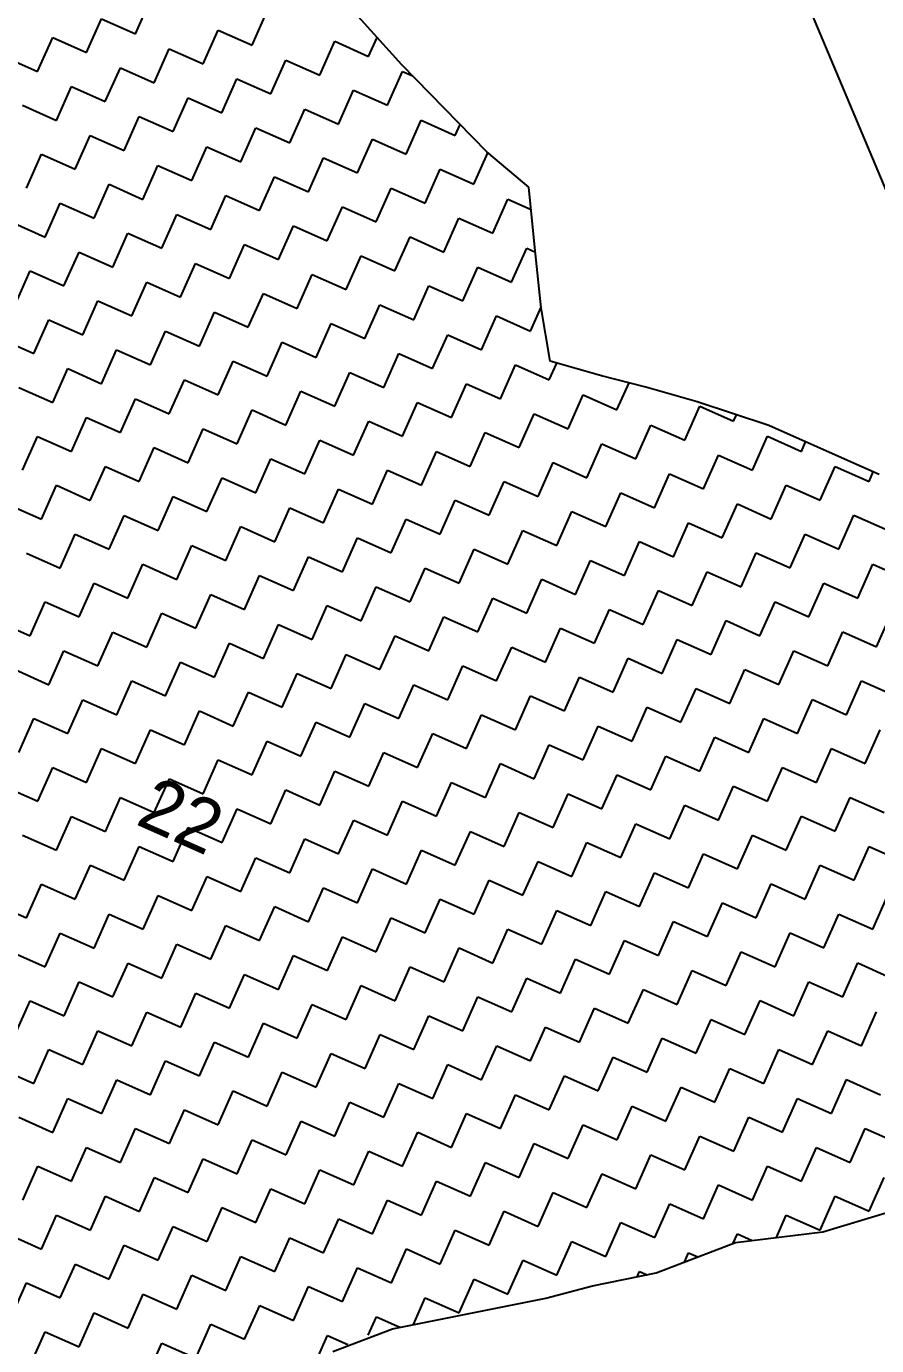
# Model space of a CAD drawing. Header units: metres. Extents: x 279553 to 281500, y 2029848 to 2031565.
# Drawn here: x 280867.2 to 281012.2, y 2030283.8 to 2030508.8 of the extents above; entities that cross this region are included whole.
import ezdxf
from ezdxf.enums import TextEntityAlignment as Align

# ---------------------------------------------------------------- set-up
doc = ezdxf.new("R2010")
doc.units = ezdxf.units.M
doc.header["$MEASUREMENT"] = 0
for name, color, linetype in [('POLY_HATCH', 12, 'Continuous'), ('POLY_PARCEL', 6, 'Continuous'), ('TEXT_PARCEL', 7, 'Continuous')]:
    doc.layers.add(name, color=color, linetype=linetype)
doc.styles.add('TEXT_MAP', font='', dxfattribs={"height": 2.5})
doc.styles.get('TEXT_MAP').set_extended_font_data('Kruti Dev 050')

msp = doc.modelspace()

# ---------------------------------------------------------------- linework, layer by layer
at = {"layer": 'POLY_HATCH', "linetype": 'Continuous'}
for p, q in [((280885.82, 2030507.52), (280888.39, 2030513.29)), ((280905.71, 2030505.6), (280908.28, 2030511.37)), ((280877.48, 2030504.31), (280880.05, 2030510.08)), ((280880.05, 2030510.08), (280885.82, 2030507.52)), ((280869.14, 2030501.1), (280871.71, 2030506.88)), ((280871.71, 2030506.88), (280877.48, 2030504.31)), ((280897.37, 2030502.39), (280899.94, 2030508.16)), ((280899.94, 2030508.16), (280905.71, 2030505.6)), ((280917.26, 2030500.47), (280919.82, 2030506.24)), ((280919.82, 2030506.24), (280925.6, 2030503.67)), ((280925.6, 2030503.67), (280927.04, 2030506.92)), ((280889.03, 2030499.18), (280891.6, 2030504.95)), ((280891.6, 2030504.95), (280897.37, 2030502.39)), ((280863.37, 2030503.67), (280869.14, 2030501.1)), ((280880.69, 2030495.97), (280883.26, 2030501.74)), ((280883.26, 2030501.74), (280889.03, 2030499.18)), ((280908.92, 2030497.26), (280911.48, 2030503.03)), ((280911.48, 2030503.03), (280917.26, 2030500.47)), ((280900.58, 2030494.05), (280903.14, 2030499.82)), ((280903.14, 2030499.82), (280908.92, 2030497.26)), ((280928.81, 2030495.33), (280931.37, 2030501.11)), ((280931.37, 2030501.11), (280933.13, 2030500.33)), ((280872.35, 2030492.76), (280874.92, 2030498.54)), ((280874.92, 2030498.54), (280880.69, 2030495.97)), ((280920.47, 2030492.13), (280923.03, 2030497.9)), ((280923.03, 2030497.9), (280928.81, 2030495.33)), ((280866.58, 2030495.33), (280872.35, 2030492.76)), ((280892.24, 2030490.84), (280894.8, 2030496.61)), ((280894.8, 2030496.61), (280900.58, 2030494.05)), ((280883.9, 2030487.63), (280886.46, 2030493.4)), ((280886.46, 2030493.4), (280892.24, 2030490.84)), ((280912.13, 2030488.92), (280914.69, 2030494.69)), ((280914.69, 2030494.69), (280920.47, 2030492.13)), ((280932.02, 2030486.99), (280934.58, 2030492.77)), ((280934.58, 2030492.77), (280940.36, 2030490.2)), ((280903.79, 2030485.71), (280906.35, 2030491.48)), ((280906.35, 2030491.48), (280912.13, 2030488.92)), ((280940.36, 2030490.2), (280941.18, 2030492.06)), ((280875.56, 2030484.42), (280878.12, 2030490.2)), ((280878.12, 2030490.2), (280883.9, 2030487.63)), ((280895.45, 2030482.5), (280898.01, 2030488.27)), ((280898.01, 2030488.27), (280903.79, 2030485.71)), ((280923.68, 2030483.79), (280926.24, 2030489.56)), ((280926.24, 2030489.56), (280932.02, 2030486.99)), ((280867.22, 2030481.21), (280869.78, 2030486.99)), ((280869.78, 2030486.99), (280875.56, 2030484.42)), ((280915.34, 2030480.58), (280917.9, 2030486.35)), ((280917.9, 2030486.35), (280923.68, 2030483.79)), ((280943.56, 2030481.86), (280945.94, 2030487.21)), ((280887.11, 2030479.29), (280889.67, 2030485.06)), ((280889.67, 2030485.06), (280895.45, 2030482.5)), ((280935.22, 2030478.65), (280937.79, 2030484.43)), ((280937.79, 2030484.43), (280943.56, 2030481.86)), ((280878.77, 2030476.08), (280881.33, 2030481.86)), ((280881.33, 2030481.86), (280887.11, 2030479.29)), ((280907, 2030477.37), (280909.56, 2030483.14)), ((280909.56, 2030483.14), (280915.34, 2030480.58)), ((280898.66, 2030474.16), (280901.22, 2030479.93)), ((280901.22, 2030479.93), (280907, 2030477.37)), ((280926.88, 2030475.45), (280929.45, 2030481.22)), ((280929.45, 2030481.22), (280935.22, 2030478.65)), ((280946.77, 2030473.52), (280949.34, 2030479.3)), ((280949.34, 2030479.3), (280953.31, 2030477.54)), ((280870.43, 2030472.87), (280872.99, 2030478.65)), ((280872.99, 2030478.65), (280878.77, 2030476.08)), ((280918.55, 2030472.24), (280921.11, 2030478.01)), ((280921.11, 2030478.01), (280926.88, 2030475.45)), ((280864.65, 2030475.44), (280870.43, 2030472.87)), ((280890.32, 2030470.95), (280892.88, 2030476.72)), ((280892.88, 2030476.72), (280898.66, 2030474.16)), ((280910.21, 2030469.03), (280912.77, 2030474.8)), ((280912.77, 2030474.8), (280918.55, 2030472.24)), ((280938.43, 2030470.31), (280941, 2030476.09)), ((280941, 2030476.09), (280946.77, 2030473.52)), ((280881.98, 2030467.74), (280884.54, 2030473.52)), ((280884.54, 2030473.52), (280890.32, 2030470.95)), ((280930.09, 2030467.11), (280932.66, 2030472.88)), ((280932.66, 2030472.88), (280938.43, 2030470.31)), ((280873.64, 2030464.53), (280876.2, 2030470.31)), ((280876.2, 2030470.31), (280881.98, 2030467.74)), ((280901.87, 2030465.82), (280904.43, 2030471.59)), ((280904.43, 2030471.59), (280910.21, 2030469.03)), ((280949.98, 2030465.18), (280952.55, 2030470.96)), ((280952.55, 2030470.96), (280954.04, 2030470.29)), ((280893.53, 2030462.61), (280896.09, 2030468.38)), ((280896.09, 2030468.38), (280901.87, 2030465.82)), ((280921.75, 2030463.9), (280924.32, 2030469.67)), ((280924.32, 2030469.67), (280930.09, 2030467.11)), ((280865.3, 2030461.32), (280867.86, 2030467.1)), ((280867.86, 2030467.1), (280873.64, 2030464.53)), ((280913.41, 2030460.69), (280915.98, 2030466.46)), ((280915.98, 2030466.46), (280921.75, 2030463.9)), ((280941.64, 2030461.97), (280944.21, 2030467.75)), ((280944.21, 2030467.75), (280949.98, 2030465.18)), ((280885.19, 2030459.4), (280887.75, 2030465.18)), ((280887.75, 2030465.18), (280893.53, 2030462.61)), ((280933.3, 2030458.77), (280935.87, 2030464.54)), ((280935.87, 2030464.54), (280941.64, 2030461.97)), ((280876.85, 2030456.19), (280879.41, 2030461.97)), ((280879.41, 2030461.97), (280885.19, 2030459.4)), ((280905.07, 2030457.48), (280907.64, 2030463.25)), ((280907.64, 2030463.25), (280913.41, 2030460.69)), ((280924.96, 2030455.56), (280927.53, 2030461.33)), ((280927.53, 2030461.33), (280933.3, 2030458.77)), ((280896.73, 2030454.27), (280899.3, 2030460.04)), ((280899.3, 2030460.04), (280905.07, 2030457.48)), ((280944.85, 2030453.63), (280947.42, 2030459.41)), ((280947.42, 2030459.41), (280953.19, 2030456.84)), ((280953.19, 2030456.84), (280955, 2030460.9)), ((280868.51, 2030452.98), (280871.07, 2030458.76)), ((280871.07, 2030458.76), (280876.85, 2030456.19)), ((280888.39, 2030451.06), (280890.96, 2030456.84)), ((280890.96, 2030456.84), (280896.73, 2030454.27)), ((280916.62, 2030452.35), (280919.19, 2030458.12)), ((280919.19, 2030458.12), (280924.96, 2030455.56)), ((280862.73, 2030455.55), (280868.51, 2030452.98)), ((280908.28, 2030449.14), (280910.85, 2030454.91)), ((280910.85, 2030454.91), (280916.62, 2030452.35)), ((280936.51, 2030450.43), (280939.08, 2030456.2)), ((280939.08, 2030456.2), (280944.85, 2030453.63)), ((280880.05, 2030447.85), (280882.62, 2030453.63)), ((280882.62, 2030453.63), (280888.39, 2030451.06)), ((280928.17, 2030447.22), (280930.74, 2030452.99)), ((280930.74, 2030452.99), (280936.51, 2030450.43)), ((280871.71, 2030444.64), (280874.28, 2030450.42)), ((280874.28, 2030450.42), (280880.05, 2030447.85)), ((280899.94, 2030445.93), (280902.51, 2030451.71)), ((280902.51, 2030451.71), (280908.28, 2030449.14)), ((280948.06, 2030445.29), (280950.63, 2030451.07)), ((280950.63, 2030451.07), (280956.4, 2030448.5)), ((280956.4, 2030448.5), (280957.67, 2030451.36)), ((280891.6, 2030442.72), (280894.17, 2030448.5)), ((280894.17, 2030448.5), (280899.94, 2030445.93)), ((280919.83, 2030444.01), (280922.4, 2030449.78)), ((280922.4, 2030449.78), (280928.17, 2030447.22)), ((280939.72, 2030442.09), (280942.29, 2030447.86)), ((280942.29, 2030447.86), (280948.06, 2030445.29)), ((280967.95, 2030443.37), (280970, 2030447.98)), ((280865.94, 2030447.21), (280871.71, 2030444.64)), ((280911.49, 2030440.8), (280914.06, 2030446.57)), ((280914.06, 2030446.57), (280919.83, 2030444.01)), ((280959.61, 2030440.16), (280962.17, 2030445.94)), ((280962.17, 2030445.94), (280967.95, 2030443.37)), ((280883.26, 2030439.51), (280885.83, 2030445.29)), ((280885.83, 2030445.29), (280891.6, 2030442.72)), ((280903.15, 2030437.59), (280905.72, 2030443.37)), ((280905.72, 2030443.37), (280911.49, 2030440.8)), ((280931.38, 2030438.88), (280933.95, 2030444.65)), ((280933.95, 2030444.65), (280939.72, 2030442.09)), ((280979.5, 2030438.24), (280982.06, 2030444.02)), ((280982.06, 2030444.02), (280987.84, 2030441.45)), ((280874.92, 2030436.3), (280877.49, 2030442.08)), ((280877.49, 2030442.08), (280883.26, 2030439.51)), ((280923.04, 2030435.67), (280925.61, 2030441.44)), ((280925.61, 2030441.44), (280931.38, 2030438.88)), ((280951.27, 2030436.95), (280953.83, 2030442.73)), ((280953.83, 2030442.73), (280959.61, 2030440.16)), ((280987.84, 2030441.45), (280988.33, 2030442.55)), ((280866.58, 2030433.1), (280869.15, 2030438.87)), ((280869.15, 2030438.87), (280874.92, 2030436.3)), ((280894.81, 2030434.38), (280897.38, 2030440.16)), ((280897.38, 2030440.16), (280903.15, 2030437.59)), ((280942.93, 2030433.75), (280945.49, 2030439.52)), ((280945.49, 2030439.52), (280951.27, 2030436.95)), ((280971.16, 2030435.03), (280973.72, 2030440.81)), ((280973.72, 2030440.81), (280979.5, 2030438.24)), ((280991.05, 2030433.11), (280993.61, 2030438.88)), ((280993.61, 2030438.88), (280999.39, 2030436.32)), ((280886.47, 2030431.17), (280889.04, 2030436.95)), ((280889.04, 2030436.95), (280894.81, 2030434.38)), ((280914.7, 2030432.46), (280917.27, 2030438.23)), ((280917.27, 2030438.23), (280923.04, 2030435.67)), ((280962.82, 2030431.82), (280965.38, 2030437.6)), ((280965.38, 2030437.6), (280971.16, 2030435.03)), ((280999.39, 2030436.32), (281000.11, 2030437.95)), ((280906.36, 2030429.25), (280908.93, 2030435.03)), ((280908.93, 2030435.03), (280914.7, 2030432.46)), ((280934.59, 2030430.54), (280937.15, 2030436.31)), ((280937.15, 2030436.31), (280942.93, 2030433.75)), ((280954.48, 2030428.61), (280957.04, 2030434.39)), ((280957.04, 2030434.39), (280962.82, 2030431.82)), ((280982.71, 2030429.9), (280985.27, 2030435.68)), ((280985.27, 2030435.68), (280991.05, 2030433.11)), ((280878.13, 2030427.96), (280880.7, 2030433.74)), ((280880.7, 2030433.74), (280886.47, 2030431.17)), ((280926.25, 2030427.33), (280928.81, 2030433.1)), ((280928.81, 2030433.1), (280934.59, 2030430.54)), ((280974.37, 2030426.69), (280976.93, 2030432.47)), ((280976.93, 2030432.47), (280982.71, 2030429.9)), ((281002.59, 2030427.98), (281005.16, 2030433.75)), ((281005.16, 2030433.75), (281010.93, 2030431.19)), ((281010.93, 2030431.19), (281011.66, 2030432.82)), ((280869.79, 2030424.76), (280872.36, 2030430.53)), ((280872.36, 2030430.53), (280878.13, 2030427.96)), ((280898.02, 2030426.04), (280900.59, 2030431.82)), ((280900.59, 2030431.82), (280906.36, 2030429.25)), ((280917.91, 2030424.12), (280920.47, 2030429.89)), ((280920.47, 2030429.89), (280926.25, 2030427.33)), ((280946.14, 2030425.41), (280948.7, 2030431.18)), ((280948.7, 2030431.18), (280954.48, 2030428.61)), ((280994.25, 2030424.77), (280996.82, 2030430.54)), ((280996.82, 2030430.54), (281002.59, 2030427.98)), ((280889.68, 2030422.83), (280892.25, 2030428.61)), ((280892.25, 2030428.61), (280898.02, 2030426.04)), ((280937.8, 2030422.2), (280940.36, 2030427.97)), ((280940.36, 2030427.97), (280946.14, 2030425.41)), ((280966.03, 2030423.48), (280968.59, 2030429.26)), ((280968.59, 2030429.26), (280974.37, 2030426.69)), ((280864.02, 2030427.32), (280869.79, 2030424.76)), ((280881.34, 2030419.62), (280883.91, 2030425.4)), ((280883.91, 2030425.4), (280889.68, 2030422.83)), ((280909.57, 2030420.91), (280912.13, 2030426.69)), ((280912.13, 2030426.69), (280917.91, 2030424.12)), ((280957.69, 2030420.27), (280960.25, 2030426.05)), ((280960.25, 2030426.05), (280966.03, 2030423.48)), ((280985.91, 2030421.56), (280988.48, 2030427.34)), ((280988.48, 2030427.34), (280994.25, 2030424.77)), ((281005.8, 2030419.64), (281008.37, 2030425.41)), ((281008.37, 2030425.41), (281014.14, 2030422.85)), ((280901.23, 2030417.7), (280903.79, 2030423.48)), ((280903.79, 2030423.48), (280909.57, 2030420.91)), ((280929.46, 2030418.99), (280932.02, 2030424.76)), ((280932.02, 2030424.76), (280937.8, 2030422.2)), ((280977.57, 2030418.35), (280980.14, 2030424.13)), ((280980.14, 2030424.13), (280985.91, 2030421.56)), ((280873, 2030416.42), (280875.57, 2030422.19)), ((280875.57, 2030422.19), (280881.34, 2030419.62)), ((280921.12, 2030415.78), (280923.68, 2030421.55)), ((280923.68, 2030421.55), (280929.46, 2030418.99)), ((280949.35, 2030417.07), (280951.91, 2030422.84)), ((280951.91, 2030422.84), (280957.69, 2030420.27)), ((280969.23, 2030415.14), (280971.8, 2030420.92)), ((280971.8, 2030420.92), (280977.57, 2030418.35)), ((280997.46, 2030416.43), (281000.03, 2030422.2)), ((281000.03, 2030422.2), (281005.8, 2030419.64)), ((280867.23, 2030418.98), (280873, 2030416.42)), ((280892.89, 2030414.49), (280895.45, 2030420.27)), ((280895.45, 2030420.27), (280901.23, 2030417.7)), ((280941.01, 2030413.86), (280943.57, 2030419.63)), ((280943.57, 2030419.63), (280949.35, 2030417.07)), ((280989.12, 2030413.22), (280991.69, 2030419)), ((280991.69, 2030419), (280997.46, 2030416.43)), ((280884.55, 2030411.28), (280887.11, 2030417.06)), ((280887.11, 2030417.06), (280892.89, 2030414.49)), ((280912.78, 2030412.57), (280915.34, 2030418.35)), ((280915.34, 2030418.35), (280921.12, 2030415.78)), ((280932.67, 2030410.65), (280935.23, 2030416.42)), ((280935.23, 2030416.42), (280941.01, 2030413.86)), ((280960.89, 2030411.93), (280963.46, 2030417.71)), ((280963.46, 2030417.71), (280969.23, 2030415.14)), ((281009.01, 2030411.3), (281011.58, 2030417.07)), ((281011.58, 2030417.07), (281017.35, 2030414.51)), ((280904.44, 2030409.36), (280907, 2030415.14)), ((280907, 2030415.14), (280912.78, 2030412.57)), ((280952.55, 2030408.73), (280955.12, 2030414.5)), ((280955.12, 2030414.5), (280960.89, 2030411.93)), ((280980.78, 2030410.01), (280983.35, 2030415.79)), ((280983.35, 2030415.79), (280989.12, 2030413.22)), ((280876.21, 2030408.08), (280878.77, 2030413.85)), ((280878.77, 2030413.85), (280884.55, 2030411.28)), ((280896.1, 2030406.15), (280898.66, 2030411.93)), ((280898.66, 2030411.93), (280904.44, 2030409.36)), ((280924.33, 2030407.44), (280926.89, 2030413.21)), ((280926.89, 2030413.21), (280932.67, 2030410.65)), ((280972.44, 2030406.8), (280975.01, 2030412.58)), ((280975.01, 2030412.58), (280980.78, 2030410.01)), ((281000.67, 2030408.09), (281003.24, 2030413.86)), ((281003.24, 2030413.86), (281009.01, 2030411.3)), ((280867.87, 2030404.87), (280870.43, 2030410.64)), ((280870.43, 2030410.64), (280876.21, 2030408.08)), ((280915.99, 2030404.23), (280918.55, 2030410.01)), ((280918.55, 2030410.01), (280924.33, 2030407.44)), ((280944.21, 2030405.52), (280946.78, 2030411.29)), ((280946.78, 2030411.29), (280952.55, 2030408.73)), ((280992.33, 2030404.88), (280994.9, 2030410.66)), ((280994.9, 2030410.66), (281000.67, 2030408.09)), ((280862.09, 2030407.43), (280867.87, 2030404.87)), ((280887.76, 2030402.94), (280890.32, 2030408.72)), ((280890.32, 2030408.72), (280896.1, 2030406.15)), ((280935.87, 2030402.31), (280938.44, 2030408.08)), ((280938.44, 2030408.08), (280944.21, 2030405.52)), ((280964.1, 2030403.59), (280966.67, 2030409.37)), ((280966.67, 2030409.37), (280972.44, 2030406.8)), ((280983.99, 2030401.67), (280986.56, 2030407.45)), ((280986.56, 2030407.45), (280992.33, 2030404.88)), ((281012.22, 2030402.96), (281014.79, 2030408.73)), ((280879.42, 2030399.74), (280881.98, 2030405.51)), ((280881.98, 2030405.51), (280887.76, 2030402.94)), ((280907.65, 2030401.02), (280910.21, 2030406.8)), ((280910.21, 2030406.8), (280915.99, 2030404.23)), ((280955.76, 2030400.39), (280958.33, 2030406.16)), ((280958.33, 2030406.16), (280964.1, 2030403.59)), ((281003.88, 2030399.75), (281006.45, 2030405.52)), ((281006.45, 2030405.52), (281012.22, 2030402.96)), ((280899.31, 2030397.81), (280901.87, 2030403.59)), ((280901.87, 2030403.59), (280907.65, 2030401.02)), ((280927.53, 2030399.1), (280930.1, 2030404.87)), ((280930.1, 2030404.87), (280935.87, 2030402.31)), ((280947.42, 2030397.18), (280949.99, 2030402.95)), ((280949.99, 2030402.95), (280955.76, 2030400.39)), ((280975.65, 2030398.46), (280978.22, 2030404.24)), ((280978.22, 2030404.24), (280983.99, 2030401.67)), ((280871.08, 2030396.53), (280873.64, 2030402.3)), ((280873.64, 2030402.3), (280879.42, 2030399.74)), ((280919.2, 2030395.89), (280921.76, 2030401.67)), ((280921.76, 2030401.67), (280927.53, 2030399.1)), ((280967.31, 2030395.25), (280969.88, 2030401.03)), ((280969.88, 2030401.03), (280975.65, 2030398.46)), ((280995.54, 2030396.54), (280998.11, 2030402.32)), ((280998.11, 2030402.32), (281003.88, 2030399.75)), ((280865.3, 2030399.09), (280871.08, 2030396.53)), ((280890.97, 2030394.6), (280893.53, 2030400.38)), ((280893.53, 2030400.38), (280899.31, 2030397.81)), ((280910.86, 2030392.68), (280913.42, 2030398.46)), ((280913.42, 2030398.46), (280919.2, 2030395.89)), ((280939.08, 2030393.97), (280941.65, 2030399.74)), ((280941.65, 2030399.74), (280947.42, 2030397.18)), ((280987.2, 2030393.33), (280989.77, 2030399.11)), ((280989.77, 2030399.11), (280995.54, 2030396.54)), ((280882.63, 2030391.4), (280885.19, 2030397.17)), ((280885.19, 2030397.17), (280890.97, 2030394.6)), ((280930.74, 2030390.76), (280933.31, 2030396.53)), ((280933.31, 2030396.53), (280939.08, 2030393.97)), ((280958.97, 2030392.05), (280961.54, 2030397.82)), ((280961.54, 2030397.82), (280967.31, 2030395.25)), ((281007.09, 2030391.41), (281009.65, 2030397.18)), ((281009.65, 2030397.18), (281015.43, 2030394.62)), ((280874.29, 2030388.19), (280876.85, 2030393.96)), ((280876.85, 2030393.96), (280882.63, 2030391.4)), ((280902.52, 2030389.47), (280905.08, 2030395.25)), ((280905.08, 2030395.25), (280910.86, 2030392.68)), ((280950.63, 2030388.84), (280953.2, 2030394.61)), ((280953.2, 2030394.61), (280958.97, 2030392.05)), ((280978.86, 2030390.12), (280981.43, 2030395.9)), ((280981.43, 2030395.9), (280987.2, 2030393.33)), ((280998.75, 2030388.2), (281001.31, 2030393.98)), ((281001.31, 2030393.98), (281007.09, 2030391.41)), ((280894.18, 2030386.27), (280896.74, 2030392.04)), ((280896.74, 2030392.04), (280902.52, 2030389.47)), ((280922.4, 2030387.55), (280924.97, 2030393.33)), ((280924.97, 2030393.33), (280930.74, 2030390.76)), ((280970.52, 2030386.92), (280973.09, 2030392.69)), ((280973.09, 2030392.69), (280978.86, 2030390.12)), ((280865.95, 2030384.98), (280868.51, 2030390.75)), ((280868.51, 2030390.75), (280874.29, 2030388.19)), ((280914.06, 2030384.34), (280916.63, 2030390.12)), ((280916.63, 2030390.12), (280922.4, 2030387.55)), ((280942.29, 2030385.63), (280944.86, 2030391.4)), ((280944.86, 2030391.4), (280950.63, 2030388.84)), ((280962.18, 2030383.71), (280964.75, 2030389.48)), ((280964.75, 2030389.48), (280970.52, 2030386.92)), ((280990.41, 2030384.99), (280992.98, 2030390.77)), ((280992.98, 2030390.77), (280998.75, 2030388.2)), ((280885.84, 2030383.06), (280888.4, 2030388.83)), ((280888.4, 2030388.83), (280894.18, 2030386.27)), ((280933.95, 2030382.42), (280936.52, 2030388.19)), ((280936.52, 2030388.19), (280942.29, 2030385.63)), ((280982.07, 2030381.78), (280984.64, 2030387.56)), ((280984.64, 2030387.56), (280990.41, 2030384.99)), ((281010.3, 2030383.07), (281012.86, 2030388.84)), ((280877.5, 2030379.85), (280880.06, 2030385.62)), ((280880.06, 2030385.62), (280885.84, 2030383.06)), ((280905.72, 2030381.13), (280908.29, 2030386.91)), ((280908.29, 2030386.91), (280914.06, 2030384.34)), ((280925.61, 2030379.21), (280928.18, 2030384.99)), ((280928.18, 2030384.99), (280933.95, 2030382.42)), ((280953.84, 2030380.5), (280956.41, 2030386.27)), ((280956.41, 2030386.27), (280962.18, 2030383.71)), ((281001.96, 2030379.86), (281004.52, 2030385.64)), ((281004.52, 2030385.64), (281010.3, 2030383.07)), ((280897.38, 2030377.93), (280899.95, 2030383.7)), ((280899.95, 2030383.7), (280905.72, 2030381.13)), ((280945.5, 2030377.29), (280948.07, 2030383.06)), ((280948.07, 2030383.06), (280953.84, 2030380.5)), ((280973.73, 2030378.58), (280976.3, 2030384.35)), ((280976.3, 2030384.35), (280982.07, 2030381.78)), ((280993.62, 2030376.65), (280996.18, 2030382.43)), ((280996.18, 2030382.43), (281001.96, 2030379.86)), ((280869.16, 2030376.64), (280871.72, 2030382.41)), ((280871.72, 2030382.41), (280877.5, 2030379.85)), ((280889.04, 2030374.72), (280891.61, 2030380.49)), ((280891.61, 2030380.49), (280897.38, 2030377.93)), ((280917.27, 2030376), (280919.84, 2030381.78)), ((280919.84, 2030381.78), (280925.61, 2030379.21)), ((280965.39, 2030375.37), (280967.96, 2030381.14)), ((280967.96, 2030381.14), (280973.73, 2030378.58)), ((280863.38, 2030379.2), (280869.16, 2030376.64)), ((280908.93, 2030372.79), (280911.5, 2030378.57)), ((280911.5, 2030378.57), (280917.27, 2030376)), ((280937.16, 2030374.08), (280939.73, 2030379.85)), ((280939.73, 2030379.85), (280945.5, 2030377.29)), ((280957.05, 2030372.16), (280959.62, 2030377.93)), ((280959.62, 2030377.93), (280965.39, 2030375.37)), ((280985.28, 2030373.44), (280987.84, 2030379.22)), ((280987.84, 2030379.22), (280993.62, 2030376.65)), ((280880.7, 2030371.51), (280883.27, 2030377.28)), ((280883.27, 2030377.28), (280889.04, 2030374.72)), ((280928.82, 2030370.87), (280931.39, 2030376.65)), ((280931.39, 2030376.65), (280937.16, 2030374.08)), ((280976.94, 2030370.24), (280979.5, 2030376.01)), ((280979.5, 2030376.01), (280985.28, 2030373.44)), ((281005.17, 2030371.52), (281007.73, 2030377.3)), ((281007.73, 2030377.3), (281013.51, 2030374.73)), ((280872.36, 2030368.3), (280874.93, 2030374.07)), ((280874.93, 2030374.07), (280880.7, 2030371.51)), ((280900.59, 2030369.59), (280903.16, 2030375.36)), ((280903.16, 2030375.36), (280908.93, 2030372.79)), ((280920.48, 2030367.66), (280923.05, 2030373.44)), ((280923.05, 2030373.44), (280928.82, 2030370.87)), ((280948.71, 2030368.95), (280951.28, 2030374.72)), ((280951.28, 2030374.72), (280957.05, 2030372.16)), ((280996.83, 2030368.31), (280999.39, 2030374.09)), ((280999.39, 2030374.09), (281005.17, 2030371.52)), ((280892.25, 2030366.38), (280894.82, 2030372.15)), ((280894.82, 2030372.15), (280900.59, 2030369.59)), ((280940.37, 2030365.74), (280942.94, 2030371.51)), ((280942.94, 2030371.51), (280948.71, 2030368.95)), ((280968.6, 2030367.03), (280971.16, 2030372.8)), ((280971.16, 2030372.8), (280976.94, 2030370.24)), ((280866.59, 2030370.86), (280872.36, 2030368.3)), ((280883.91, 2030363.17), (280886.48, 2030368.94)), ((280886.48, 2030368.94), (280892.25, 2030366.38)), ((280912.14, 2030364.45), (280914.71, 2030370.23)), ((280914.71, 2030370.23), (280920.48, 2030367.66)), ((280960.26, 2030363.82), (280962.82, 2030369.59)), ((280962.82, 2030369.59), (280968.6, 2030367.03)), ((280988.49, 2030365.1), (280991.05, 2030370.88)), ((280991.05, 2030370.88), (280996.83, 2030368.31)), ((281008.38, 2030363.18), (281010.94, 2030368.96)), ((281010.94, 2030368.96), (281016.72, 2030366.39)), ((280903.8, 2030361.25), (280906.37, 2030367.02)), ((280906.37, 2030367.02), (280912.14, 2030364.45)), ((280932.03, 2030362.53), (280934.6, 2030368.31)), ((280934.6, 2030368.31), (280940.37, 2030365.74)), ((280980.15, 2030361.9), (280982.71, 2030367.67)), ((280982.71, 2030367.67), (280988.49, 2030365.1)), ((280875.57, 2030359.96), (280878.14, 2030365.73)), ((280878.14, 2030365.73), (280883.91, 2030363.17)), ((280923.69, 2030359.32), (280926.26, 2030365.1)), ((280926.26, 2030365.1), (280932.03, 2030362.53)), ((280951.92, 2030360.61), (280954.48, 2030366.38)), ((280954.48, 2030366.38), (280960.26, 2030363.82)), ((280971.81, 2030358.69), (280974.37, 2030364.46)), ((280974.37, 2030364.46), (280980.15, 2030361.9)), ((281000.04, 2030359.97), (281002.6, 2030365.75)), ((281002.6, 2030365.75), (281008.38, 2030363.18)), ((280867.23, 2030356.75), (280869.8, 2030362.52)), ((280869.8, 2030362.52), (280875.57, 2030359.96)), ((280895.46, 2030358.04), (280898.03, 2030363.81)), ((280898.03, 2030363.81), (280903.8, 2030361.25)), ((280943.58, 2030357.4), (280946.14, 2030363.17)), ((280946.14, 2030363.17), (280951.92, 2030360.61)), ((280991.7, 2030356.76), (280994.26, 2030362.54)), ((280994.26, 2030362.54), (281000.04, 2030359.97)), ((280887.12, 2030354.83), (280889.69, 2030360.6)), ((280889.69, 2030360.6), (280895.46, 2030358.04)), ((280915.35, 2030356.11), (280917.92, 2030361.89)), ((280917.92, 2030361.89), (280923.69, 2030359.32)), ((280935.24, 2030354.19), (280937.8, 2030359.97)), ((280937.8, 2030359.97), (280943.58, 2030357.4)), ((280963.47, 2030355.48), (280966.03, 2030361.25)), ((280966.03, 2030361.25), (280971.81, 2030358.69)), ((281011.58, 2030354.84), (281014.15, 2030360.62)), ((280861.46, 2030359.32), (280867.23, 2030356.75)), ((280907.01, 2030352.91), (280909.58, 2030358.68)), ((280909.58, 2030358.68), (280915.35, 2030356.11)), ((280955.13, 2030352.27), (280957.69, 2030358.04)), ((280957.69, 2030358.04), (280963.47, 2030355.48)), ((280983.36, 2030353.56), (280985.92, 2030359.33)), ((280985.92, 2030359.33), (280991.7, 2030356.76)), ((280878.78, 2030351.62), (280881.35, 2030357.39)), ((280881.35, 2030357.39), (280887.12, 2030354.83)), ((280898.67, 2030349.7), (280901.24, 2030355.47)), ((280901.24, 2030355.47), (280907.01, 2030352.91)), ((280926.9, 2030350.98), (280929.46, 2030356.76)), ((280929.46, 2030356.76), (280935.24, 2030354.19)), ((280975.02, 2030350.35), (280977.58, 2030356.12)), ((280977.58, 2030356.12), (280983.36, 2030353.56)), ((281003.24, 2030351.63), (281005.81, 2030357.41)), ((281005.81, 2030357.41), (281011.58, 2030354.84)), ((280870.44, 2030348.41), (280873.01, 2030354.18)), ((280873.01, 2030354.18), (280878.78, 2030351.62)), ((280918.56, 2030347.77), (280921.12, 2030353.55)), ((280921.12, 2030353.55), (280926.9, 2030350.98)), ((280946.79, 2030349.06), (280949.35, 2030354.83)), ((280949.35, 2030354.83), (280955.13, 2030352.27)), ((280994.9, 2030348.42), (280997.47, 2030354.2)), ((280997.47, 2030354.2), (281003.24, 2030351.63)), ((280864.67, 2030350.98), (280870.44, 2030348.41)), ((280890.33, 2030346.49), (280892.9, 2030352.26)), ((280892.9, 2030352.26), (280898.67, 2030349.7)), ((280938.45, 2030345.85), (280941.01, 2030351.63)), ((280941.01, 2030351.63), (280946.79, 2030349.06)), ((280966.68, 2030347.14), (280969.24, 2030352.91)), ((280969.24, 2030352.91), (280975.02, 2030350.35)), ((280986.56, 2030345.22), (280989.13, 2030350.99)), ((280989.13, 2030350.99), (280994.9, 2030348.42)), ((280881.99, 2030343.28), (280884.56, 2030349.05)), ((280884.56, 2030349.05), (280890.33, 2030346.49)), ((280910.22, 2030344.57), (280912.78, 2030350.34)), ((280912.78, 2030350.34), (280918.56, 2030347.77)), ((280958.34, 2030343.93), (280960.9, 2030349.7)), ((280960.9, 2030349.7), (280966.68, 2030347.14)), ((281006.45, 2030343.29), (281009.02, 2030349.07)), ((281009.02, 2030349.07), (281014.79, 2030346.5)), ((280901.88, 2030341.36), (280904.44, 2030347.13)), ((280904.44, 2030347.13), (280910.22, 2030344.57)), ((280930.11, 2030342.64), (280932.67, 2030348.42)), ((280932.67, 2030348.42), (280938.45, 2030345.85)), ((280950, 2030340.72), (280952.56, 2030346.49)), ((280952.56, 2030346.49), (280958.34, 2030343.93)), ((280978.22, 2030342.01), (280980.79, 2030347.78)), ((280980.79, 2030347.78), (280986.56, 2030345.22)), ((280873.65, 2030340.07), (280876.22, 2030345.84)), ((280876.22, 2030345.84), (280881.99, 2030343.28)), ((280921.77, 2030339.43), (280924.33, 2030345.21)), ((280924.33, 2030345.21), (280930.11, 2030342.64)), ((280969.88, 2030338.8), (280972.45, 2030344.57)), ((280972.45, 2030344.57), (280978.22, 2030342.01)), ((280998.11, 2030340.08), (281000.68, 2030345.86)), ((281000.68, 2030345.86), (281006.45, 2030343.29)), ((280865.31, 2030336.86), (280867.88, 2030342.64)), ((280867.88, 2030342.64), (280873.65, 2030340.07)), ((280893.54, 2030338.15), (280896.1, 2030343.92)), ((280896.1, 2030343.92), (280901.88, 2030341.36)), ((280913.43, 2030336.23), (280915.99, 2030342)), ((280915.99, 2030342), (280921.77, 2030339.43)), ((280941.66, 2030337.51), (280944.22, 2030343.29)), ((280944.22, 2030343.29), (280950, 2030340.72)), ((280989.77, 2030336.88), (280992.34, 2030342.65)), ((280992.34, 2030342.65), (280998.11, 2030340.08)), ((280885.2, 2030334.94), (280887.76, 2030340.71)), ((280887.76, 2030340.71), (280893.54, 2030338.15)), ((280933.32, 2030334.3), (280935.88, 2030340.08)), ((280935.88, 2030340.08), (280941.66, 2030337.51)), ((280961.54, 2030335.59), (280964.11, 2030341.36)), ((280964.11, 2030341.36), (280969.88, 2030338.8)), ((281009.66, 2030334.95), (281012.23, 2030340.73)), ((280876.86, 2030331.73), (280879.42, 2030337.5)), ((280879.42, 2030337.5), (280885.2, 2030334.94)), ((280905.09, 2030333.02), (280907.65, 2030338.79)), ((280907.65, 2030338.79), (280913.43, 2030336.23)), ((280953.2, 2030332.38), (280955.77, 2030338.15)), ((280955.77, 2030338.15), (280961.54, 2030335.59)), ((280981.43, 2030333.67), (280984, 2030339.44)), ((280984, 2030339.44), (280989.77, 2030336.88)), ((281001.32, 2030331.74), (281003.89, 2030337.52)), ((281003.89, 2030337.52), (281009.66, 2030334.95)), ((280896.75, 2030329.81), (280899.31, 2030335.58)), ((280899.31, 2030335.58), (280905.09, 2030333.02)), ((280924.98, 2030331.09), (280927.54, 2030336.87)), ((280927.54, 2030336.87), (280933.32, 2030334.3)), ((280973.09, 2030330.46), (280975.66, 2030336.23)), ((280975.66, 2030336.23), (280981.43, 2030333.67)), ((280868.52, 2030328.52), (280871.08, 2030334.3)), ((280871.08, 2030334.3), (280876.86, 2030331.73)), ((280916.64, 2030327.89), (280919.2, 2030333.66)), ((280919.2, 2030333.66), (280924.98, 2030331.09)), ((280944.86, 2030329.17), (280947.43, 2030334.95)), ((280947.43, 2030334.95), (280953.2, 2030332.38)), ((280964.75, 2030327.25), (280967.32, 2030333.02)), ((280967.32, 2030333.02), (280973.09, 2030330.46)), ((280992.98, 2030328.54), (280995.55, 2030334.31)), ((280995.55, 2030334.31), (281001.32, 2030331.74)), ((280862.75, 2030331.09), (280868.52, 2030328.52)), ((280888.41, 2030326.6), (280890.97, 2030332.37)), ((280890.97, 2030332.37), (280896.75, 2030329.81)), ((280936.52, 2030325.96), (280939.09, 2030331.74)), ((280939.09, 2030331.74), (280944.86, 2030329.17)), ((280984.64, 2030325.33), (280987.21, 2030331.1)), ((280987.21, 2030331.1), (280992.98, 2030328.54)), ((280880.07, 2030323.39), (280882.63, 2030329.16)), ((280882.63, 2030329.16), (280888.41, 2030326.6)), ((280908.3, 2030324.68), (280910.86, 2030330.45)), ((280910.86, 2030330.45), (280916.64, 2030327.89)), ((280928.19, 2030322.75), (280930.75, 2030328.53)), ((280930.75, 2030328.53), (280936.52, 2030325.96)), ((280956.41, 2030324.04), (280958.98, 2030329.81)), ((280958.98, 2030329.81), (280964.75, 2030327.25)), ((281004.53, 2030323.4), (281007.1, 2030329.18)), ((281007.1, 2030329.18), (281012.87, 2030326.61)), ((280899.96, 2030321.47), (280902.52, 2030327.24)), ((280902.52, 2030327.24), (280908.3, 2030324.68)), ((280948.07, 2030320.83), (280950.64, 2030326.61)), ((280950.64, 2030326.61), (280956.41, 2030324.04)), ((280976.3, 2030322.12), (280978.87, 2030327.89)), ((280978.87, 2030327.89), (280984.64, 2030325.33)), ((280871.73, 2030320.18), (280874.29, 2030325.96)), ((280874.29, 2030325.96), (280880.07, 2030323.39)), ((280891.62, 2030318.26), (280894.18, 2030324.03)), ((280894.18, 2030324.03), (280899.96, 2030321.47)), ((280919.85, 2030319.55), (280922.41, 2030325.32)), ((280922.41, 2030325.32), (280928.19, 2030322.75)), ((280967.96, 2030318.91), (280970.53, 2030324.68)), ((280970.53, 2030324.68), (280976.3, 2030322.12)), ((280996.19, 2030320.2), (280998.76, 2030325.97)), ((280998.76, 2030325.97), (281004.53, 2030323.4)), ((280865.95, 2030322.75), (280871.73, 2030320.18)), ((280911.51, 2030316.34), (280914.07, 2030322.11)), ((280914.07, 2030322.11), (280919.85, 2030319.55)), ((280939.73, 2030317.62), (280942.3, 2030323.4)), ((280942.3, 2030323.4), (280948.07, 2030320.83)), ((280987.85, 2030316.99), (280990.42, 2030322.76)), ((280990.42, 2030322.76), (280996.19, 2030320.2)), ((280883.28, 2030315.05), (280885.84, 2030320.82)), ((280885.84, 2030320.82), (280891.62, 2030318.26)), ((280931.39, 2030314.41), (280933.96, 2030320.19)), ((280933.96, 2030320.19), (280939.73, 2030317.62)), ((280959.62, 2030315.7), (280962.19, 2030321.48)), ((280962.19, 2030321.48), (280967.96, 2030318.91)), ((280979.51, 2030313.78), (280982.08, 2030319.55)), ((280982.08, 2030319.55), (280987.85, 2030316.99)), ((281007.74, 2030315.06), (281010.3, 2030320.84)), ((281010.3, 2030320.84), (281016.08, 2030318.27)), ((280874.94, 2030311.84), (280877.5, 2030317.62)), ((280877.5, 2030317.62), (280883.28, 2030315.05)), ((280903.17, 2030313.13), (280905.73, 2030318.9)), ((280905.73, 2030318.9), (280911.51, 2030316.34)), ((280951.28, 2030312.49), (280953.85, 2030318.27)), ((280953.85, 2030318.27), (280959.62, 2030315.7)), ((280999.4, 2030311.86), (281001.96, 2030317.63)), ((281001.96, 2030317.63), (281007.74, 2030315.06)), ((280894.83, 2030309.92), (280897.39, 2030315.69)), ((280897.39, 2030315.69), (280903.17, 2030313.13)), ((280923.05, 2030311.21), (280925.62, 2030316.98)), ((280925.62, 2030316.98), (280931.39, 2030314.41)), ((280942.94, 2030309.28), (280945.51, 2030315.06)), ((280945.51, 2030315.06), (280951.28, 2030312.49)), ((280971.17, 2030310.57), (280973.74, 2030316.34)), ((280973.74, 2030316.34), (280979.51, 2030313.78)), ((280866.6, 2030308.63), (280869.16, 2030314.41)), ((280869.16, 2030314.41), (280874.94, 2030311.84)), ((280914.71, 2030308), (280917.28, 2030313.77)), ((280917.28, 2030313.77), (280923.05, 2030311.21)), ((280962.83, 2030307.36), (280965.4, 2030313.14)), ((280965.4, 2030313.14), (280971.17, 2030310.57)), ((280991.06, 2030308.65), (280993.63, 2030314.42)), ((280993.63, 2030314.42), (280999.4, 2030311.86)), ((280886.49, 2030306.71), (280889.05, 2030312.49)), ((280889.05, 2030312.49), (280894.83, 2030309.92)), ((280906.37, 2030304.79), (280908.94, 2030310.56)), ((280908.94, 2030310.56), (280914.71, 2030308)), ((280934.6, 2030306.07), (280937.17, 2030311.85)), ((280937.17, 2030311.85), (280942.94, 2030309.28)), ((280982.72, 2030305.44), (280985.29, 2030311.21)), ((280985.29, 2030311.21), (280991.06, 2030308.65)), ((281010.95, 2030306.72), (281013.51, 2030312.5)), ((280878.15, 2030303.5), (280880.71, 2030309.28)), ((280880.71, 2030309.28), (280886.49, 2030306.71)), ((280926.26, 2030302.87), (280928.83, 2030308.64)), ((280928.83, 2030308.64), (280934.6, 2030306.07)), ((280954.49, 2030304.15), (280957.06, 2030309.93)), ((280957.06, 2030309.93), (280962.83, 2030307.36)), ((281002.61, 2030303.52), (281005.17, 2030309.29)), ((281005.17, 2030309.29), (281010.95, 2030306.72)), ((280869.81, 2030300.29), (280872.37, 2030306.07)), ((280872.37, 2030306.07), (280878.15, 2030303.5)), ((280898.03, 2030301.58), (280900.6, 2030307.35)), ((280900.6, 2030307.35), (280906.37, 2030304.79)), ((280946.15, 2030300.94), (280948.72, 2030306.72)), ((280948.72, 2030306.72), (280954.49, 2030304.15)), ((280974.38, 2030302.23), (280976.95, 2030308)), ((280976.95, 2030308), (280982.72, 2030305.44)), ((280995.14, 2030302.27), (280996.83, 2030306.08)), ((280996.83, 2030306.08), (281002.61, 2030303.52)), ((280889.69, 2030298.37), (280892.26, 2030304.15)), ((280892.26, 2030304.15), (280898.03, 2030301.58)), ((280917.92, 2030299.66), (280920.49, 2030305.43)), ((280920.49, 2030305.43), (280926.26, 2030302.87)), ((280966.04, 2030299.02), (280968.61, 2030304.8)), ((280968.61, 2030304.8), (280974.38, 2030302.23)), ((280864.03, 2030302.86), (280869.81, 2030300.29)), ((280909.58, 2030296.45), (280912.15, 2030302.22)), ((280912.15, 2030302.22), (280917.92, 2030299.66)), ((280937.81, 2030297.73), (280940.38, 2030303.51)), ((280940.38, 2030303.51), (280946.15, 2030300.94)), ((280957.7, 2030295.81), (280960.27, 2030301.59)), ((280960.27, 2030301.59), (280966.04, 2030299.02)), ((280987.78, 2030301.27), (280988.49, 2030302.87)), ((280988.49, 2030302.87), (280990.99, 2030301.76)), ((280881.35, 2030295.16), (280883.92, 2030300.94)), ((280883.92, 2030300.94), (280889.69, 2030298.37)), ((280929.47, 2030294.53), (280932.04, 2030300.3)), ((280932.04, 2030300.3), (280937.81, 2030297.73)), ((280979.44, 2030298.06), (280980.15, 2030299.66)), ((280980.15, 2030299.66), (280981.76, 2030298.95)), ((280873.01, 2030291.95), (280875.58, 2030297.73)), ((280875.58, 2030297.73), (280881.35, 2030295.16)), ((280901.24, 2030293.24), (280903.81, 2030299.01)), ((280903.81, 2030299.01), (280909.58, 2030296.45)), ((280921.13, 2030291.32), (280923.7, 2030297.09)), ((280923.7, 2030297.09), (280929.47, 2030294.53)), ((280949.36, 2030292.6), (280951.93, 2030298.38)), ((280951.93, 2030298.38), (280957.7, 2030295.81)), ((280892.9, 2030290.03), (280895.47, 2030295.81)), ((280895.47, 2030295.81), (280901.24, 2030293.24)), ((280941.02, 2030289.39), (280943.59, 2030295.17)), ((280943.59, 2030295.17), (280949.36, 2030292.6)), ((280971.41, 2030295.55), (280971.81, 2030296.46)), ((280971.81, 2030296.46), (280973.08, 2030295.89)), ((280864.67, 2030288.74), (280867.24, 2030294.52)), ((280867.24, 2030294.52), (280873.01, 2030291.95)), ((280884.56, 2030286.82), (280887.13, 2030292.6)), ((280887.13, 2030292.6), (280892.9, 2030290.03)), ((280912.79, 2030288.11), (280915.36, 2030293.88)), ((280915.36, 2030293.88), (280921.13, 2030291.32)), ((280904.45, 2030284.9), (280907.02, 2030290.67)), ((280907.02, 2030290.67), (280912.79, 2030288.11)), ((280933.22, 2030287.41), (280935.25, 2030291.96)), ((280935.25, 2030291.96), (280941.02, 2030289.39)), ((280876.22, 2030283.61), (280878.79, 2030289.39)), ((280878.79, 2030289.39), (280884.56, 2030286.82)), ((280925.5, 2030285.58), (280926.91, 2030288.75)), ((280926.91, 2030288.75), (280930.94, 2030286.96)), ((280867.88, 2030280.4), (280870.45, 2030286.18)), ((280870.45, 2030286.18), (280876.22, 2030283.61)), ((280896.11, 2030281.69), (280898.68, 2030287.47)), ((280898.68, 2030287.47), (280904.45, 2030284.9)), ((280887.77, 2030278.48), (280890.34, 2030284.26)), ((280890.34, 2030284.26), (280896.11, 2030281.69)), ((280916.79, 2030281.55), (280918.57, 2030285.54)), ((280918.57, 2030285.54), (280922.06, 2030283.99))]:
    msp.add_line(p, q, dxfattribs=at)
at = {"layer": 'POLY_HATCH'}
for p, q in [((280931.27, 2030502.24), (280922.79, 2030511.62)), ((280945.74, 2030487.38), (280931.27, 2030502.24)), ((280952.91, 2030481.39), (280945.74, 2030487.38)), ((280953.96, 2030471.09), (280952.91, 2030481.39)), ((280955.01, 2030460.8), (280953.96, 2030471.09)), ((280956.57, 2030451.67), (280955.01, 2030460.8)), ((280965.31, 2030449.2), (280956.57, 2030451.67)), ((280972.87, 2030447.24), (280965.31, 2030449.2)), ((280981.61, 2030444.76), (280972.87, 2030447.24)), ((280993.86, 2030440.72), (280981.61, 2030444.76)), ((281006.77, 2030434.99), (280993.86, 2030440.72)), ((281012.64, 2030432.38), (281006.77, 2030434.99)), ((281003.03, 2030303.24), (281014.37, 2030306.63)), ((280988.17, 2030301.42), (281003.03, 2030303.24)), ((280974.61, 2030296.21), (280988.17, 2030301.42)), ((280963.8, 2030293.99), (280974.61, 2030296.21)), ((280955.84, 2030291.91), (280963.8, 2030293.99)), ((280929.64, 2030286.7), (280955.84, 2030291.91)), ((280919.47, 2030282.79), (280929.64, 2030286.7))]:
    msp.add_line(p, q, dxfattribs=at)
at = {"layer": 'POLY_PARCEL'}
msp.add_line((280977.09, 2030568.22), (281045.35, 2030405.66), dxfattribs=at)

# ---------------------------------------------------------------- texts
at = {"layer": 'TEXT_PARCEL', "style": 'TEXT_MAP'}
msp.add_text('22', height=9.099, rotation=336.0439, dxfattribs=at).set_placement((280893.69, 2030374.29), align=Align.MIDDLE)

doc.saveas('drawing.dxf')
